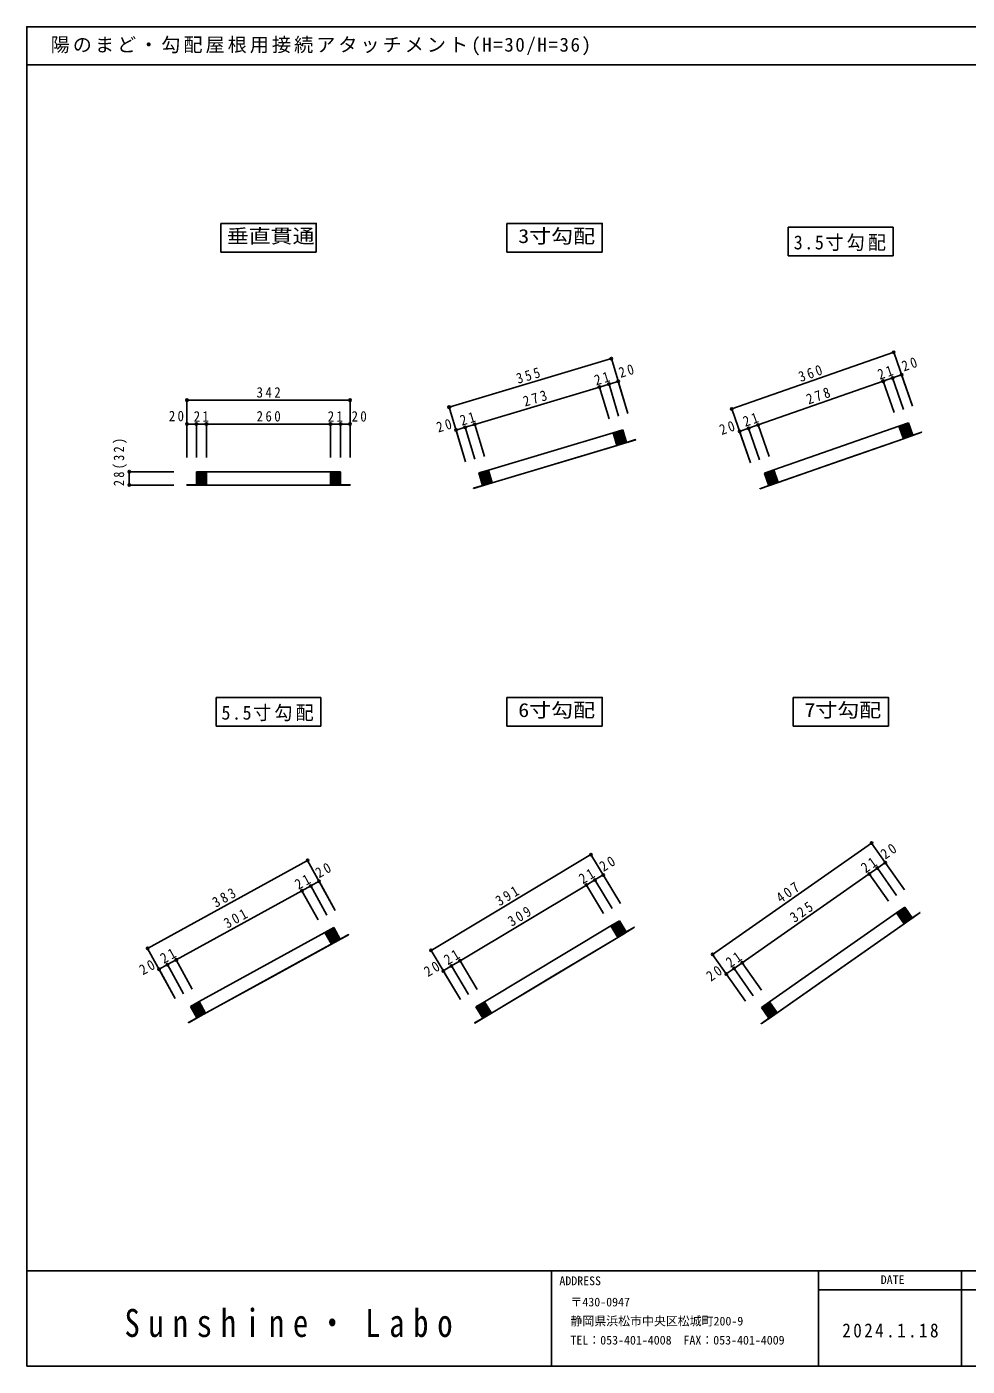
# Model space of a CAD drawing. Units: millimetres at full size, sheet at 1:10. Extents: x -6358 to 6082, y -1024 to 1786.
# Drawn here: x 2042 to 4014, y -1024 to 1786 of the extents above; entities that cross this region are included whole.
import ezdxf
from ezdxf.enums import TextEntityAlignment as Align

# ---------------------------------------------------------------- set-up
doc = ezdxf.new("R2010")
doc.units = ezdxf.units.MM
doc.header["$LTSCALE"] = 10
doc.header["$PDMODE"] = 32
doc.header["$PDSIZE"] = 5
doc.layers.add('0-0', color=7, linetype='Continuous')
doc.layers.add('F-0', color=2, linetype='Continuous')
doc.styles.add('ＭＳ ゴシック', font='')
doc.styles.add('ＭＳ 明朝', font='')
doc.styles.get('ＭＳ ゴシック').set_extended_font_data('MS Gothic')
doc.styles.get('ＭＳ 明朝').set_extended_font_data('MS Mincho')

msp = doc.modelspace()

# ---------------------------------------------------------------- linework, layer by layer
at = {"layer": '0-0'}
for p, q in [((2449.16, 1373.79), (2449.16, 1313.79)), ((3049.16, 1373.79), (3049.16, 1313.79)), ((3639.16, 1365.89), (3639.16, 1305.89)), ((3639.16, 1365.89), (3859.16, 1365.89)), ((3859.16, 1365.89), (3859.16, 1305.89)), ((2449.16, 1313.79), (2649.16, 1313.79)), ((3049.16, 1313.79), (3249.16, 1313.79)), ((3639.16, 1305.89), (3859.16, 1305.89)), ((3271.87, 934.8), (3291.98, 940.83)), ((3272.01, 934.32), (3291.65, 940.2)), ((3291.65, 940.2), (3299.54, 913.86)), ((3291.98, 940.83), (3299.88, 914.49)), ((3871.1, 948.45), (3890.92, 955.39)), ((3871.27, 947.98), (3890.62, 954.75)), ((3890.62, 954.75), (3899.7, 928.8)), ((3890.92, 955.39), (3900.01, 929.43)), ((2398.16, 852.98), (2398.16, 825.48)), ((2419.16, 852.98), (2398.16, 852.98)), ((2398.66, 852.48), (2398.66, 824.98)), ((2419.16, 852.48), (2398.66, 852.48)), ((2679.16, 852.98), (2700.16, 852.98)), ((2679.16, 852.48), (2699.66, 852.48)), ((2699.66, 852.48), (2699.66, 824.98)), ((2700.16, 852.98), (2700.16, 825.48)), ((3010.37, 856.39), (2990.25, 850.36)), ((2990.25, 850.36), (2998.15, 824.02)), ((3010.51, 855.91), (2990.87, 850.03)), ((2990.87, 850.03), (2998.77, 823.68)), ((3608.71, 856.62), (3588.89, 849.68)), ((3588.89, 849.68), (3597.97, 823.72)), ((3608.88, 856.14), (3589.53, 849.37)), ((3589.53, 849.37), (3598.61, 823.42)), ((2439.16, 379.38), (2439.16, 319.38)), ((2439.16, 379.38), (2659.16, 379.38)), ((2659.16, 379.38), (2659.16, 319.38)), ((3049.16, 379.38), (3049.16, 319.38)), ((3649.16, 379.38), (3649.16, 319.38)), ((2439.16, 319.38), (2659.16, 319.38)), ((3049.16, 319.38), (3249.16, 319.38)), ((3649.16, 319.38), (3849.16, 319.38)), ((3866.23, -72.7), (3883.43, -60.66)), ((3866.52, -73.11), (3883.31, -61.36)), ((3883.31, -61.36), (3899.08, -83.89)), ((3883.43, -60.66), (3899.2, -83.19)), ((2667.54, -113.7), (2685.94, -103.58)), ((2667.78, -114.14), (2685.74, -104.26)), ((2685.74, -104.26), (2698.99, -128.35)), ((2685.94, -103.58), (2699.19, -127.67)), ((3267.24, -99.96), (3285.25, -89.16)), ((3267.5, -100.39), (3285.08, -89.85)), ((3285.08, -89.85), (3299.22, -113.43)), ((3285.25, -89.16), (3299.4, -112.74)), ((2403.79, -258.75), (2385.39, -268.87)), ((2385.39, -268.87), (2398.64, -292.97)), ((2404.03, -259.19), (2386.07, -269.07)), ((2386.07, -269.07), (2399.32, -293.16)), ((3002.26, -258.93), (2984.26, -269.73)), ((2984.26, -269.73), (2998.4, -293.31)), ((3002.52, -259.36), (2984.94, -269.9)), ((2984.94, -269.9), (2999.09, -293.48)), ((3599.97, -259.07), (3582.77, -271.11)), ((3582.77, -271.11), (3598.54, -293.64)), ((3600.26, -259.48), (3583.46, -271.23)), ((3583.46, -271.23), (3599.23, -293.76))]:
    msp.add_line(p, q, dxfattribs=at)
at = {"layer": '0-0', "color": 4}
for p, q in [((3520.46, 984.65), (3860.25, 1103.58)), ((3860.25, 1103.58), (3899.89, 990.31)), ((2928.01, 988.3), (3268.06, 1090.25)), ((3268.06, 1090.25), (3302.52, 975.31)), ((3263.26, 1036.61), (3282.42, 1042.36)), ((3282.42, 1042.36), (3302.52, 975.31)), ((3575.68, 951), (3838.07, 1042.84)), ((3838.07, 1042.84), (3857.89, 1049.78)), ((3838.07, 1042.84), (3861.19, 976.77)), ((3857.89, 1049.78), (3876.77, 1056.38)), ((3857.89, 1049.78), (3881.01, 983.71)), ((3876.77, 1056.38), (3899.89, 990.31)), ((2981.65, 952.18), (3243.15, 1030.58)), ((3243.15, 1030.58), (3263.26, 1036.61)), ((3243.15, 1030.58), (3263.25, 963.53)), ((3263.26, 1036.61), (3283.36, 969.56)), ((2378.16, 1002.98), (2720.16, 1002.98)), ((2378.16, 1002.98), (2378.16, 882.98)), ((2720.16, 1002.98), (2720.16, 882.98)), ((2928.01, 988.3), (2962.48, 873.35)), ((3520.46, 984.65), (3560.1, 871.39)), ((2378.16, 952.98), (2398.16, 952.98)), ((2378.16, 952.98), (2378.16, 882.98)), ((2398.16, 952.98), (2398.16, 882.98)), ((2398.16, 952.98), (2419.16, 952.98)), ((2419.16, 952.98), (2419.16, 882.98)), ((2419.16, 952.98), (2679.16, 952.98)), ((2679.16, 952.98), (2679.16, 882.98)), ((2679.16, 952.98), (2700.16, 952.98)), ((2700.16, 952.98), (2700.16, 882.98)), ((2700.16, 952.98), (2720.16, 952.98)), ((2720.16, 952.98), (2720.16, 882.98)), ((2942.37, 940.4), (2961.53, 946.15)), ((2942.37, 940.4), (2962.48, 873.35)), ((2961.53, 946.15), (2981.65, 952.18)), ((2961.53, 946.15), (2981.63, 879.1)), ((2981.65, 952.18), (3001.75, 885.13)), ((3010.37, 856.39), (3271.87, 934.8)), ((3536.98, 937.46), (3555.85, 944.06)), ((3536.98, 937.46), (3560.1, 871.39)), ((3555.85, 944.06), (3575.68, 951)), ((3555.85, 944.06), (3578.98, 877.99)), ((3575.68, 951), (3598.8, 884.93)), ((3608.71, 856.62), (3871.1, 948.45)), ((3017.86, 829.41), (3280.17, 908.05)), ((3279.91, 907.98), (3149.16, 868.77)), ((3615.26, 829.24), (3882.72, 922.85)), ((3880.35, 922.03), (3749.16, 876.11)), ((3617.96, 830.19), (3749.16, 876.11)), ((2257.21, 824.98), (2257.21, 852.98)), ((2257.21, 852.98), (2350.57, 852.98)), ((2419.16, 852.98), (2679.16, 852.98)), ((3018.41, 829.57), (3149.16, 868.77)), ((2257.21, 824.98), (2350.57, 824.98)), ((2419.16, 824.98), (2549.16, 824.98)), ((2679.16, 824.98), (2549.16, 824.98)), ((3480.37, -159.69), (3813.8, 73.7)), ((3813.8, 73.7), (3882.62, -24.61)), ((2295.58, -147.08), (2631.17, 37.49)), ((2631.17, 37.49), (2689, -67.65)), ((2889.94, -151.39), (3225.23, 49.76)), ((3225.23, 49.76), (3286.97, -53.15)), ((3826.09, 21.27), (3842.48, 32.73)), ((3842.48, 32.73), (3882.62, -24.61)), ((3233.8, -3.41), (3250.96, 6.88)), ((3250.96, 6.88), (3286.97, -53.15)), ((3542.63, -177.14), (3808.89, 9.22)), ((3808.89, 9.22), (3826.09, 21.27)), ((3808.89, 9.22), (3849.03, -48.12)), ((3826.09, 21.27), (3866.23, -36.08)), ((2355.6, -171.13), (2619.34, -26.08)), ((2619.34, -26.08), (2637.75, -15.96)), ((2619.34, -26.08), (2653.08, -87.41)), ((2637.75, -15.96), (2655.27, -6.32)), ((2637.75, -15.96), (2671.48, -77.29)), ((2655.27, -6.32), (2689, -67.65)), ((2950.82, -173.17), (3215.8, -14.21)), ((3215.8, -14.21), (3233.8, -3.41)), ((3215.8, -14.21), (3251.81, -74.24)), ((3233.8, -3.41), (3269.82, -63.44)), ((3596.73, -295.52), (3901.01, -82.53)), ((3599.97, -259.07), (3866.23, -72.7)), ((3002.26, -258.93), (3267.24, -99.96)), ((3882.29, -95.64), (3749.16, -188.82)), ((2403.79, -258.75), (2667.54, -113.7)), ((2405.98, -289.5), (2691.85, -132.28)), ((2681.03, -138.23), (2549.16, -210.76)), ((3002.47, -291.46), (3295.33, -115.77)), ((3281.64, -123.98), (3149.16, -203.46)), ((2295.58, -147.08), (2353.41, -252.22)), ((2889.94, -151.39), (2951.67, -254.29)), ((3480.37, -159.69), (3549.18, -258)), ((2319.68, -190.89), (2337.2, -181.25)), ((2319.68, -190.89), (2353.41, -252.22)), ((2337.2, -181.25), (2355.6, -171.13)), ((2337.2, -181.25), (2370.93, -242.58)), ((2355.6, -171.13), (2389.33, -232.46)), ((2915.66, -194.27), (2932.81, -183.98)), ((2915.66, -194.27), (2951.67, -254.29)), ((2932.81, -183.98), (2950.82, -173.17)), ((2932.81, -183.98), (2968.82, -244)), ((2950.82, -173.17), (2986.83, -233.2)), ((3509.04, -200.65), (3525.42, -189.18)), ((3525.42, -189.18), (3542.63, -177.14)), ((3525.42, -189.18), (3565.57, -246.53)), ((3542.63, -177.14), (3582.77, -234.49)), ((3616.03, -282.01), (3749.16, -188.82)), ((2417.29, -283.29), (2549.16, -210.76)), ((3016.67, -282.94), (3149.16, -203.46)), ((3509.04, -200.65), (3549.18, -258))]:
    msp.add_line(p, q, dxfattribs=at)
at = {"layer": '0-0'}
for points in [[(2449.16, 1373.79), (2649.16, 1373.79), (2649.16, 1313.79)], [(3049.16, 1373.79), (3249.16, 1373.79), (3249.16, 1313.79)], [(3271.87, 934.8), (3279.91, 907.98), (3319.18, 919.75)], [(3871.1, 948.45), (3880.35, 922.03), (3919.05, 935.57)], [(3900.01, 929.43), (3918.89, 936.04), (3919.05, 935.57)], [(3299.88, 914.49), (3319.04, 920.23), (3319.18, 919.75)], [(2419.16, 852.98), (2419.16, 824.98), (2378.16, 824.98)], [(2679.16, 852.98), (2679.16, 824.98), (2720.16, 824.98)], [(3010.37, 856.39), (3018.41, 829.57), (2979.13, 817.8)], [(3608.71, 856.62), (3617.96, 830.19), (3579.26, 816.64)], [(2398.16, 825.48), (2378.16, 825.48), (2378.16, 824.98)], [(2700.16, 825.48), (2720.16, 825.48), (2720.16, 824.98)], [(2998.15, 824.02), (2978.99, 818.28), (2979.13, 817.8)], [(3597.97, 823.72), (3579.1, 817.12), (3579.26, 816.64)], [(3049.16, 379.38), (3249.16, 379.38), (3249.16, 319.38)], [(3649.16, 379.38), (3849.16, 379.38), (3849.16, 319.38)], [(3866.23, -72.7), (3882.29, -95.64), (3915.87, -72.13)], [(3899.2, -83.19), (3915.59, -71.72), (3915.87, -72.13)], [(3267.24, -99.96), (3281.64, -123.98), (3316.8, -102.88)], [(3299.4, -112.74), (3316.55, -102.45), (3316.8, -102.88)], [(2667.54, -113.7), (2681.03, -138.23), (2716.95, -118.47)], [(2699.19, -127.67), (2716.71, -118.04), (2716.95, -118.47)], [(2403.79, -258.75), (2417.29, -283.29), (2381.36, -303.04)], [(3002.26, -258.93), (3016.67, -282.94), (2981.51, -304.03)], [(3599.97, -259.07), (3616.03, -282.01), (3582.44, -305.52)], [(2398.64, -292.97), (2381.12, -302.61), (2381.36, -303.04)], [(2998.4, -293.31), (2981.25, -303.6), (2981.51, -304.03)], [(3598.54, -293.64), (3582.15, -305.11), (3582.44, -305.52)]]:
    msp.add_lwpolyline(points, dxfattribs=at)
at = {"layer": '0-0', "color": 5}
for p in [(3860.25, 1103.58), (3268.06, 1090.25), (3282.42, 1042.36), (3838.07, 1042.84), (3857.89, 1049.78), (3876.77, 1056.38), (3243.15, 1030.58), (3263.26, 1036.61), (2378.16, 1002.98), (2720.16, 1002.98), (2928.01, 988.3), (3520.46, 984.65), (2378.16, 952.98), (2398.16, 952.98), (2419.16, 952.98), (2679.16, 952.98), (2700.16, 952.98), (2720.16, 952.98), (2942.37, 940.4), (2961.53, 946.15), (2981.65, 952.18), (3536.98, 937.46), (3555.85, 944.06), (3575.68, 951), (2257.21, 852.98), (2257.21, 824.98), (3813.8, 73.7), (2631.17, 37.49), (3225.23, 49.76), (3842.48, 32.73), (3250.96, 6.88), (3808.89, 9.22), (3826.09, 21.27), (2619.34, -26.08), (2637.75, -15.96), (2655.27, -6.32), (3215.8, -14.21), (3233.8, -3.41), (2295.58, -147.08), (2889.94, -151.39), (3480.37, -159.69), (2319.68, -190.89), (2337.2, -181.25), (2355.6, -171.13), (2915.66, -194.27), (2932.81, -183.98), (2950.82, -173.17), (3525.42, -189.18), (3542.63, -177.14), (3509.04, -200.65)]:
    msp.add_point(p, dxfattribs=at)
at = {"layer": '0-0'}
for points in [[(3272.01, 934.32), (3279.91, 907.98), (3291.65, 940.2), (3299.54, 913.86)], [(3871.27, 947.98), (3880.35, 922.03), (3890.62, 954.75), (3899.7, 928.8)], [(2419.16, 852.48), (2398.66, 852.48), (2419.16, 824.98), (2398.66, 824.98)], [(2679.16, 852.48), (2679.16, 824.98), (2699.66, 852.48), (2699.66, 824.98)], [(3010.51, 855.91), (2990.87, 850.03), (3018.41, 829.57), (2998.77, 823.68)], [(3608.88, 856.14), (3589.53, 849.37), (3617.96, 830.19), (3598.61, 823.42)], [(3866.52, -73.11), (3882.29, -95.64), (3883.31, -61.36), (3899.08, -83.89)], [(2667.78, -114.14), (2681.03, -138.23), (2685.74, -104.26), (2698.99, -128.35)], [(3267.5, -100.39), (3281.64, -123.98), (3285.08, -89.85), (3299.22, -113.43)], [(2404.03, -259.19), (2386.07, -269.07), (2417.29, -283.29), (2399.32, -293.16)], [(3002.52, -259.36), (2984.94, -269.9), (3016.67, -282.94), (2999.09, -293.48)], [(3600.26, -259.48), (3583.46, -271.23), (3616.03, -282.01), (3599.23, -293.76)]]:
    msp.add_solid(points, dxfattribs=at)
at = {"layer": 'F-0', "color": 5}
for p, q in [((2042.34, 1706.31), (6082.34, 1706.31)), ((2042.34, -823.69), (6082.34, -823.69)), ((6082.34, -1023.69), (2042.34, -1023.69))]:
    msp.add_line(p, q, dxfattribs=at)
at = {"layer": 'F-0'}
for p, q in [((3142.34, -1023.69), (3142.34, -823.69)), ((3142.34, -1023.69), (3142.34, -823.69)), ((3702.34, -1023.69), (3702.34, -823.69)), ((3702.34, -1023.69), (3702.34, -823.69)), ((4002.34, -823.69), (4002.34, -1023.69)), ((3702.34, -863.69), (4132.34, -863.69))]:
    msp.add_line(p, q, dxfattribs=at)
at = {"layer": 'F-0', "color": 5}
msp.add_lwpolyline([(2042.34, -1023.69), (2042.34, 1786.31), (6082.34, 1786.31)], dxfattribs=at)

# ---------------------------------------------------------------- texts
at = {"layer": '0-0', "style": 'ＭＳ ゴシック', "width": 1.15}
for s, p in [('垂直貫通', (2461.66, 1323.79)), ('3寸勾配', (3072.91, 1323.79)), ('6寸勾配', (3072.91, 329.38)), ('7寸勾配', (3672.91, 329.38))]:
    msp.add_text(s, height=29.33, dxfattribs=at).set_placement(p, align=Align.BOTTOM_LEFT)
at = {"layer": '0-0', "attachment_point": 7, "style": 'ＭＳ ゴシック'}
for s, insert, char_height in [('\\T1.17;\\W0.95;3.5寸勾配', (3650.41, 1315.89), 29.33), ('\\T1.38;\\W0.9;342', (2524.16, 1007.98), 21.99), ('\\T1.36;\\W0.9;20', (2340.15, 958.45), 21.99), ('\\T1.36;\\W0.9;21', (2392.41, 957.98), 21.99), ('\\T1.38;\\W0.9;260', (2524.16, 957.98), 21.99), ('\\T1.36;\\W0.9;21', (2673.41, 957.98), 21.99), ('\\T1.36;\\W0.9;20', (2723.38, 957.8), 21.99), ('\\T1.17;\\W0.95;5.5寸勾配', (2450.41, 329.38), 29.33)]:
    msp.add_mtext(s, dxfattribs=dict(at, insert=insert, char_height=char_height))
at = {"layer": '0-0', "char_height": 21.99, "attachment_point": 7, "style": 'ＭＳ ゴシック'}
for s, insert, rotation in [('\\T1.38;\\W0.9;355', (3072.65, 1036.88), 16.69), ('\\T1.36;\\W0.9;20', (3287.42, 1049.22), 16.69), ('\\T1.38;\\W0.9;360', (3665.11, 1040.57), 19.29), ('\\T1.36;\\W0.9;21', (3830.99, 1045.66), 19.29), ('\\T1.36;\\W0.9;20', (3881.83, 1062.72), 19.29), ('\\T1.36;\\W0.9;21', (3236.2, 1033.72), 16.69), ('\\T1.38;\\W0.9;273', (3087.01, 988.99), 16.69), ('\\T1.38;\\W0.9;278', (3681.62, 993.38), 19.29), ('\\T1.36;\\W0.9;20', (2905.31, 934.55), 16.69), ('\\T1.36;\\W0.9;21', (2954.59, 949.29), 16.69), ('\\T1.36;\\W0.9;20', (3499.42, 929.28), 19.29), ('\\T1.36;\\W0.9;21', (3548.78, 946.88), 19.29), ('\\T1.39;\\W0.85;28(32)', (2252.21, 822.73), 90), ('\\T1.36;\\W0.9;20', (3842.69, 38.53), 34.99), ('\\T1.36;\\W0.9;20', (2655.34, -0.48), 28.81), ('\\T1.36;\\W0.9;20', (3251.66, 12.8), 30.96), ('\\T1.36;\\W0.9;21', (3801.31, 10.02), 34.99), ('\\T1.36;\\W0.9;21', (2611.9, -24.47), 28.81), ('\\T1.36;\\W0.9;21', (3208.29, -12.88), 30.96), ('\\T1.38;\\W0.9;383', (2439.06, -62.46), 28.81), ('\\T1.38;\\W0.9;391', (3033.58, -59.39), 30.96), ('\\T1.37;\\W0.9;407', (3623.74, -53.24), 34.99), ('\\T1.37;\\W0.9;325', (3652.41, -94.2), 34.99), ('\\T1.38;\\W0.9;301', (2463.16, -106.27), 28.81), ('\\T1.38;\\W0.9;309', (3059.3, -102.27), 30.96), ('\\T1.36;\\W0.9;21', (2329.75, -179.64), 28.81), ('\\T1.36;\\W0.9;21', (2925.31, -182.65), 30.96), ('\\T1.36;\\W0.9;21', (3517.85, -188.39), 34.99), ('\\T1.36;\\W0.9;20', (2285.92, -204.06), 28.81), ('\\T1.36;\\W0.9;20', (2883.73, -207.88), 30.96), ('\\T1.36;\\W0.9;20', (3476.98, -217.68), 34.99)]:
    msp.add_mtext(s, dxfattribs=dict(at, insert=insert, rotation=rotation))
at = {"layer": 'F-0', "color": 4, "style": 'ＭＳ ゴシック'}
for s, p in [('ADDRESS', (3159.12, -859.2)), ('DATE', (3833.01, -856.82)), ('〒430-0947', (3182.34, -903.69)), ('静岡県浜松市中央区松城町200-9', (3182.34, -943.69)), ('TEL：053-401-4008  FAX：053-401-4009', (3182.34, -983.69))]:
    msp.add_text(s, height=18.33, dxfattribs=at).set_placement(p, align=Align.BOTTOM_LEFT)
at = {"layer": 'F-0', "color": 7, "char_height": 29.33, "attachment_point": 7, "style": 'ＭＳ ゴシック'}
for s, insert in [('\\T1.16;陽のまど・勾配屋根用接続アタッチメント(H=30/H=36)', (2092.34, 1726.31)), ('\\T1.28;\\W0.9;2024.1.18', (3752.34, -963.69))]:
    msp.add_mtext(s, dxfattribs=dict(at, insert=insert))
at = {"layer": 'F-0', "insert": (2247.37, -963.37), "char_height": 58.65, "attachment_point": 7, "style": 'ＭＳ 明朝'}
msp.add_mtext('\\T1.58;\\W0.8;Sunshine・Labo', dxfattribs=at)

doc.saveas('drawing.dxf')
